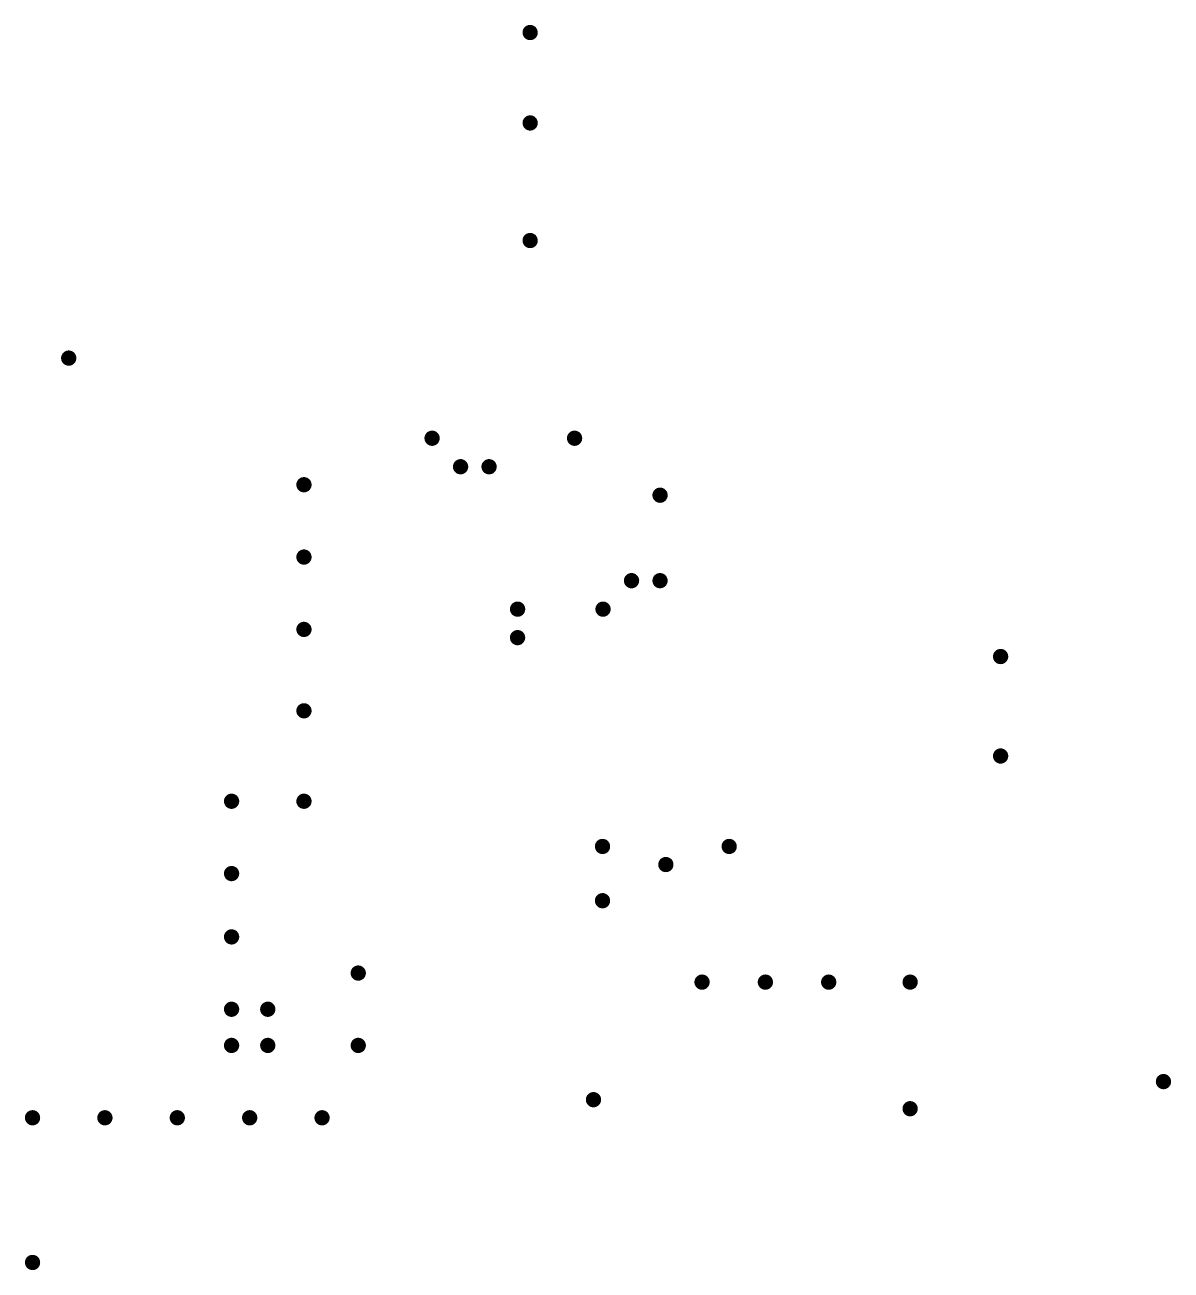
# Model space of a CAD drawing. Header units: millimetres. Extents: x -9 to 7.1, y -10.1 to 7.3.
import ezdxf

# ---------------------------------------------------------------- set-up
doc = ezdxf.new("R2010")
doc.units = ezdxf.units.MM
doc.header["$LTSCALE"] = 25.4
doc.layers.get('0').update_dxf_attribs({"linetype": 'CONTINUOUS'})
doc.layers.add('via2', color=110, linetype='CONTINUOUS')

# ---------------------------------------------------------------- blocks, each defined once
blk = doc.blocks.new('VIA2_PADS')
at = {"const_width": 0.00422}
blk.add_lwpolyline([(-0.00211, 0, 1), (0.00211, 0, 1)], format="xyb", close=True, dxfattribs=at)

msp = doc.modelspace()

# ---------------------------------------------------------------- block references
at = {"layer": 'via2', "xscale": 25.4, "yscale": 25.4, "zscale": 25.4}
for p in [(-1.905, 7.239), (-1.905, 5.969), (-1.905, 4.318), (-8.382, 2.667), (-3.281426, 1.541526), (-1.28143, 1.541526), (-2.88163, 1.141476), (-2.48158, 1.141476), (-5.08, 0.889), (-0.081534, 0.741426), (-5.08, -0.127), (-0.481584, -0.45847), (-0.081534, -0.45847), (-2.08153, -0.85852), (-0.881634, -0.85852), (-5.08, -1.143), (-2.08153, -1.25857), (4.699, -1.524), (-5.08, -2.286), (4.699, -2.921), (-6.096, -3.556), (-5.08, -3.556), (-0.889, -4.191), (0.889, -4.191), (0, -4.445), (-6.096, -4.572), (-0.889, -4.953), (-6.096, -5.461), (-4.318, -5.969), (0.508, -6.096), (1.397, -6.096), (2.286, -6.096), (3.429, -6.096), (-6.096, -6.477), (-5.588, -6.477), (-6.096, -6.985), (-5.588, -6.985), (-4.318, -6.985), (6.985, -7.493), (-1.016, -7.747), (3.429, -7.874), (-8.89, -8.001), (-7.874, -8.001), (-6.858, -8.001), (-5.842, -8.001), (-4.826, -8.001), (-8.89, -10.033)]:
    msp.add_blockref('VIA2_PADS', p, dxfattribs=at)

doc.saveas('drawing.dxf')
